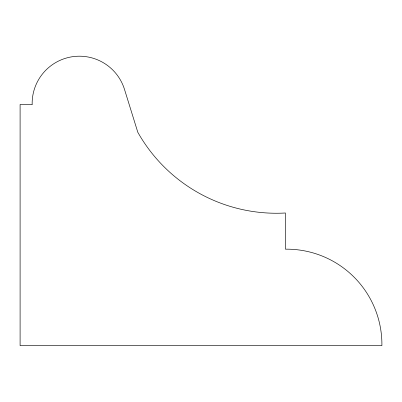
<?xml version="1.0" encoding="UTF-8"?>
<svg xmlns="http://www.w3.org/2000/svg" width="402" height="402" viewBox="0 0 402 402"><rect width="100%" height="100%" fill="white"/><g stroke="black" fill="none" stroke-linecap="round" stroke-linejoin="round"><path stroke-width="0.6" d="M32.16 104.455L20.1 104.455L20.1 345.655L381.9 345.655A95.269 95.269 0 0 0 285.42 249.175L285.42 212.995A159.122 159.122 0 0 1 137.806 132.278L124.519 89.45A47.245 47.245 0 0 0 32.16 104.455"/></g></svg>
